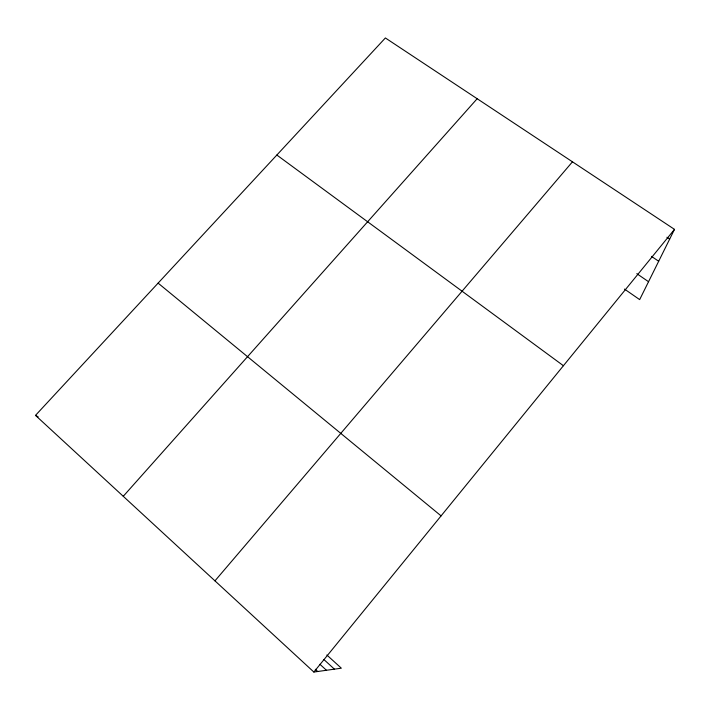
<?xml version="1.0" encoding="UTF-8"?>
<svg xmlns="http://www.w3.org/2000/svg" width="710" height="710" viewBox="0 0 710 710"><rect width="100%" height="100%" fill="white"/><g stroke="black" fill="none" stroke-linecap="round" stroke-linejoin="round"><path stroke-width="1.06" d="M326.857 655.002L341.341 668.19L313.864 672.042L35.5 415.377L385.379 37.958L674.5 229.365L639.666 299.611L624.481 289.077M313.864 672.042L674.5 229.365M214.961 580.851L572.464 161.809M123.256 496.299L477.173 98.725M35.5 415.377L38.18 416.85M666.903 237.273L669.663 239.11M651.469 256.372L658.685 261.253M636.799 273.661L648.541 281.71M276.847 155.029L563.42 365.712M158.108 283.121L441.079 515.877M323.84 659.475L334.437 669.166M319.935 664.294L326.458 670.275M315.311 669.273L317.734 671.5"/></g></svg>
